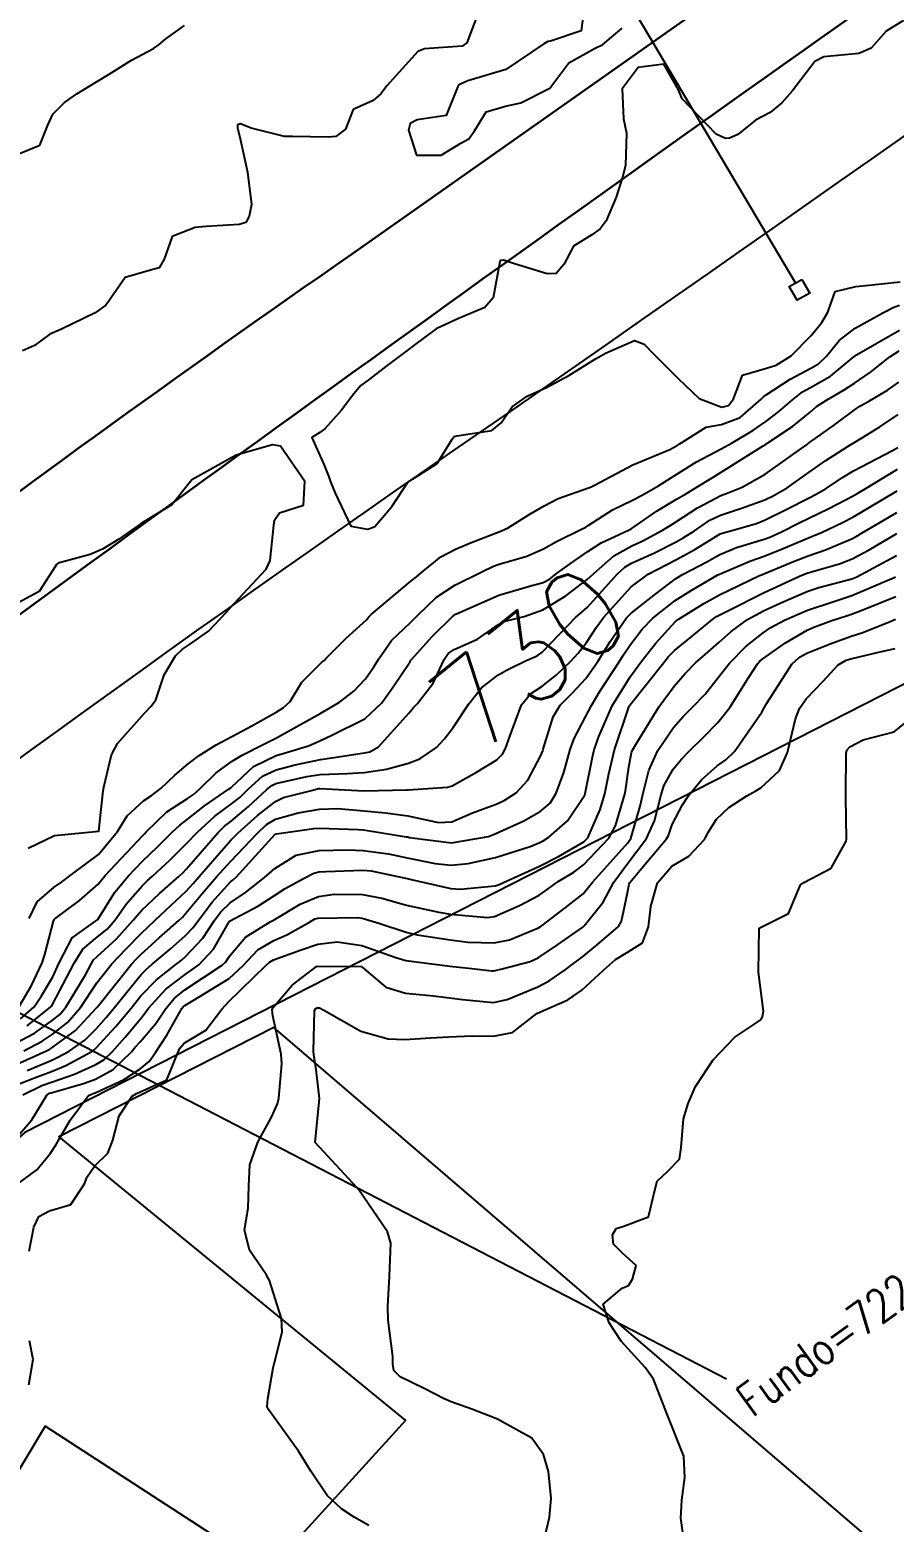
# Model space of a CAD drawing. Header units: metres. Extents: x 318500 to 325275, y 7408834 to 7428799.
# Drawn here: x 321190.3 to 321229.5, y 7415232.5 to 7415300.2 of the extents above; entities that cross this region are included whole.
import ezdxf
from ezdxf.enums import TextEntityAlignment as Align

# ---------------------------------------------------------------- set-up
doc = ezdxf.new("R2010")
doc.units = ezdxf.units.M
doc.header["$MEASUREMENT"] = 0
doc.linetypes.add('CONTINUO', pattern=[0])
for name, color, linetype in [('Cotas', 45, 'Continuous'), ('Curvas de Nivel 1m', 11, 'Continuous'), ('Curvas de Nivel 5m', 15, 'Continuous'), ('Divisas', 45, 'Continuous'), ('Edificações', 30, 'Continuous'), ('Linha Férrea', 20, 'Continuous'), ('Pórticos', 45, 'Continuous'), ('TEXTO', 45, 'Continuous'), ('Vias Primárias', 230, 'Continuous')]:
    doc.layers.add(name, color=color, linetype=linetype)
doc.styles.add('ROMANS', font='romans', dxfattribs={"height": 0.2})
doc.styles.add('Style-STANDARD', font='STANDARD.shx')

msp = doc.modelspace()

# ---------------------------------------------------------------- linework, layer by layer
at = {"layer": 'Curvas de Nivel 1m', "flags": 128}
for points, elevation in [([(321210.649, 7415300.91), (321210.155, 7415299.607), (321209.938, 7415299.446), (321208.231, 7415299.333), (321207.936, 7415299.207), (321206.524, 7415297.651), (321206.262, 7415297.308), (321205.91, 7415296.978), (321204.998, 7415296.579), (321204.653, 7415295.679), (321204.218, 7415295.352), (321203.884, 7415295.317), (321202.246, 7415295.345), (321201.885, 7415295.353), (321200.375, 7415295.733), (321199.893, 7415295.923), (321199.755, 7415295.879), (321199.758, 7415295.742), (321199.882, 7415295.188), (321200.207, 7415293.735), (321200.383, 7415292.27), (321200.282, 7415291.733), (321200.128, 7415291.444), (321199.834, 7415291.358), (321198.326, 7415291.27), (321197.832, 7415291.216), (321196.793, 7415290.813), (321196.424, 7415289.784), (321196.203, 7415289.387), (321195.802, 7415289.285), (321194.655, 7415288.949), (321193.867, 7415287.819), (321193.779, 7415287.702), (321193.297, 7415287.349), (321191.768, 7415286.614), (321191.241, 7415286.379), (321190.545, 7415285.862), (321190.006, 7415285.618)], 726), ([(321189.871, 7415294.578), (321190.786, 7415294.951), (321191.152, 7415295.857), (321191.381, 7415296.371), (321191.906, 7415296.9), (321192.47, 7415297.284), (321193.353, 7415297.829), (321193.924, 7415298.18), (321194.939, 7415298.814), (321195.936, 7415299.35), (321196.205, 7415299.52), (321196.497, 7415299.784), (321197.341, 7415300.384)], 726), ([(321190.295, 7415259.861), (321190.664, 7415260.615), (321191.432, 7415261.284), (321191.764, 7415261.516), (321192.212, 7415261.838), (321193.45, 7415262.774), (321194.315, 7415263.807), (321194.755, 7415264.517), (321195.481, 7415265.197), (321195.837, 7415265.434), (321196.284, 7415265.782), (321196.903, 7415266.372), (321197.507, 7415266.884), (321198.011, 7415267.264), (321198.786, 7415267.751), (321199.524, 7415268.141), (321200.401, 7415268.599), (321201.535, 7415269.247), (321201.825, 7415269.419), (321202.136, 7415269.704), (321202.663, 7415270.589), (321203.567, 7415271.482), (321203.681, 7415271.575), (321203.793, 7415271.687), (321204.674, 7415272.583), (321205.596, 7415273.42), (321205.71, 7415273.547), (321205.822, 7415273.657), (321207.615, 7415275.171), (321207.871, 7415275.373), (321208.17, 7415275.624), (321208.977, 7415276.27), (321209.635, 7415276.621), (321210.325, 7415276.914), (321211.648, 7415277.427), (321211.762, 7415277.465), (321211.998, 7415277.575), (321213.011, 7415278.208), (321213.666, 7415278.594), (321214.3, 7415278.915), (321215.678, 7415279.41), (321215.765, 7415279.442), (321215.948, 7415279.526), (321217.689, 7415280.448), (321219.366, 7415281.144), (321219.699, 7415281.331), (321219.786, 7415281.382), (321219.911, 7415281.468), (321221.009, 7415282.159), (321221.712, 7415282.278), (321222.556, 7415282.599), (321223.502, 7415283.423), (321223.616, 7415283.537), (321223.733, 7415283.629), (321224.812, 7415284.336), (321225.752, 7415284.834), (321226.107, 7415285.034), (321226.466, 7415285.383), (321227.046, 7415286.099), (321227.773, 7415286.656), (321229.019, 7415287.351), (321229.528, 7415287.6), (321229.785, 7415287.695)], 726), ([(321189.856, 7415255.865), (321190.403, 7415256.827), (321190.892, 7415257.855), (321191.013, 7415258.226), (321191.408, 7415259.747), (321191.439, 7415259.821), (321191.463, 7415259.849), (321192.58, 7415260.675), (321193.434, 7415261.426), (321193.612, 7415261.642), (321193.751, 7415261.815), (321195.458, 7415263.631), (321195.536, 7415263.712), (321195.61, 7415263.788), (321196.548, 7415264.705), (321197.483, 7415265.311), (321197.76, 7415265.492), (321198.06, 7415265.761), (321198.778, 7415266.474), (321199.509, 7415267.004), (321199.966, 7415267.281), (321200.821, 7415267.72), (321201.524, 7415268.064), (321202.577, 7415268.652), (321203.535, 7415269.184), (321204.374, 7415269.677), (321205.03, 7415270.185), (321205.556, 7415270.74), (321205.934, 7415271.285), (321206.155, 7415271.651), (321206.741, 7415272.484), (321207.595, 7415273.297), (321207.766, 7415273.46), (321207.924, 7415273.627), (321208.778, 7415274.449), (321209.614, 7415274.988), (321210.84, 7415275.592), (321211.36, 7415275.848), (321211.626, 7415275.949), (321212.881, 7415276.311), (321213.636, 7415276.642), (321214.218, 7415276.967), (321215.361, 7415277.533), (321215.554, 7415277.628), (321215.652, 7415277.697), (321216.765, 7415278.412), (321217.67, 7415278.845), (321218.102, 7415279.066), (321218.819, 7415279.483), (321219.686, 7415280.032), (321220.567, 7415280.586), (321221.697, 7415281.183), (321222.181, 7415281.443), (321223.123, 7415282.015), (321223.715, 7415282.423), (321224.283, 7415282.85), (321224.918, 7415283.402), (321225.374, 7415283.757), (321225.738, 7415283.954), (321226.652, 7415284.476), (321227.728, 7415285.37), (321227.746, 7415285.384), (321227.829, 7415285.437), (321229.772, 7415286.565)], 727), ([(321189.911, 7415255.305), (321190.526, 7415255.858), (321190.866, 7415256.354), (321191.374, 7415257.222), (321191.658, 7415257.846), (321192.256, 7415258.979), (321193.41, 7415259.816), (321194.187, 7415261.051), (321194.801, 7415261.8), (321195.447, 7415262.463), (321196.117, 7415263.12), (321196.785, 7415263.777), (321197.14, 7415264.098), (321197.469, 7415264.36), (321198.261, 7415264.975), (321199.375, 7415265.742), (321199.442, 7415265.789), (321199.491, 7415265.838), (321200.477, 7415266.754), (321201.513, 7415267.258), (321201.862, 7415267.36), (321202.975, 7415267.695), (321203.355, 7415267.858), (321203.523, 7415267.944), (321204.005, 7415268.163), (321205.533, 7415268.924), (321206.299, 7415269.649), (321206.811, 7415270.381), (321207.568, 7415271.502), (321207.62, 7415271.579), (321207.659, 7415271.629), (321208.559, 7415272.647), (321209.545, 7415273.611), (321209.576, 7415273.634), (321209.6, 7415273.652), (321209.682, 7415273.69), (321211.61, 7415274.54), (321212.996, 7415274.942), (321213.616, 7415275.113), (321213.899, 7415275.265), (321214.264, 7415275.544), (321215.052, 7415276.113), (321215.635, 7415276.516), (321216.254, 7415276.907), (321217.511, 7415277.502), (321217.608, 7415277.543), (321217.651, 7415277.575), (321218.781, 7415278.366), (321219.671, 7415278.899), (321220.034, 7415279.107), (321220.627, 7415279.461), (321221.278, 7415279.86), (321221.687, 7415280.115), (321223.589, 7415281.311), (321223.7, 7415281.38), (321223.761, 7415281.419), (321224.929, 7415282.184), (321225.722, 7415282.846), (321226.019, 7415283.093), (321226.473, 7415283.383), (321227.264, 7415283.848), (321227.742, 7415284.15), (321228.459, 7415284.65), (321229.34, 7415285.346), (321229.763, 7415285.626)], 728), ([(321190.214, 7415254.994), (321191.291, 7415255.851), (321191.322, 7415255.888), (321191.361, 7415255.956), (321192.342, 7415257.836), (321192.741, 7415258.478), (321193.398, 7415259.026), (321193.84, 7415259.377), (321194.197, 7415259.808), (321194.706, 7415260.516), (321195.433, 7415261.349), (321195.659, 7415261.566), (321195.901, 7415261.785), (321196.697, 7415262.528), (321197.455, 7415263.276), (321197.916, 7415263.763), (321198.723, 7415264.5), (321199.48, 7415265.062), (321199.86, 7415265.358), (321200.236, 7415265.729), (321200.893, 7415266.326), (321201.503, 7415266.61), (321202.372, 7415266.837), (321203.511, 7415267.083), (321204.033, 7415267.161), (321205.516, 7415267.374), (321205.747, 7415267.426), (321206.151, 7415267.651), (321207.536, 7415269.19), (321207.732, 7415269.434), (321207.915, 7415269.626), (321208.633, 7415270.54), (321209.126, 7415271.614), (321209.302, 7415271.884), (321209.577, 7415272.072), (321210.64, 7415272.539), (321211.594, 7415273.202), (321211.833, 7415273.34), (321212.758, 7415273.563), (321213.603, 7415273.863), (321214.645, 7415274.504), (321215.617, 7415275.245), (321215.914, 7415275.526), (321216.816, 7415276.328), (321217.639, 7415276.771), (321218.141, 7415276.994), (321219.028, 7415277.479), (321219.411, 7415277.717), (321219.656, 7415277.88), (321220.623, 7415278.503), (321221.674, 7415279.056), (321221.955, 7415279.167), (321222.644, 7415279.436), (321223.686, 7415280.022), (321225.599, 7415281.392), (321225.657, 7415281.434), (321225.701, 7415281.467), (321226.823, 7415282.269), (321227.723, 7415282.934), (321227.982, 7415283.111), (321228.415, 7415283.36), (321229.239, 7415283.846), (321229.743, 7415284.205)], 729), ([(321190.055, 7415253.863), (321190.89, 7415254.301), (321191.341, 7415254.591), (321192.044, 7415255.146), (321192.637, 7415255.831), (321193.371, 7415256.936), (321194.056, 7415257.81), (321194.705, 7415258.485), (321195.401, 7415259.202), (321195.702, 7415259.491), (321196.019, 7415259.784), (321196.736, 7415260.461), (321197.43, 7415261.11), (321197.746, 7415261.455), (321198.007, 7415261.761), (321199.457, 7415263.423), (321199.769, 7415263.735), (321200.656, 7415264.538), (321201.482, 7415265.177), (321201.845, 7415265.346), (321203.174, 7415265.693), (321203.427, 7415265.755), (321203.491, 7415265.76), (321205.49, 7415265.66), (321207.419, 7415265.704), (321207.491, 7415265.706), (321209.277, 7415265.828), (321209.494, 7415265.887), (321210.598, 7415266.5), (321211.512, 7415267.064), (321211.772, 7415267.321), (321211.91, 7415267.574), (321212.117, 7415268.162), (321212.634, 7415269.564), (321213.047, 7415270.058), (321213.553, 7415270.397), (321214.204, 7415270.9), (321214.866, 7415271.537), (321215.208, 7415271.901), (321215.583, 7415272.386), (321216.033, 7415273.084), (321216.346, 7415273.519), (321217.614, 7415274.911), (321218.374, 7415275.489), (321219.188, 7415275.915), (321219.63, 7415276.132), (321220.494, 7415276.604), (321221.648, 7415277.312), (321221.742, 7415277.355), (321222.06, 7415277.444), (321223.289, 7415277.792), (321223.658, 7415277.933), (321224.643, 7415278.427), (321225.674, 7415278.959), (321225.961, 7415279.102), (321226.452, 7415279.382), (321227.188, 7415279.872), (321227.688, 7415280.173), (321229.458, 7415281.104), (321229.699, 7415281.242)], 731), ([(321189.88, 7415253.306), (321191.083, 7415253.852), (321191.245, 7415253.937), (321191.332, 7415253.991), (321192.399, 7415254.779), (321193.36, 7415255.815), (321193.401, 7415255.86), (321194.949, 7415257.796), (321195.155, 7415258.022), (321195.387, 7415258.249), (321196.199, 7415258.981), (321197.085, 7415259.773), (321197.254, 7415259.93), (321197.415, 7415260.1), (321198.17, 7415261.017), (321198.798, 7415261.75), (321199.447, 7415262.469), (321200.637, 7415263.722), (321201.062, 7415264.121), (321201.47, 7415264.375), (321202.511, 7415264.663), (321203.477, 7415264.827), (321204.302, 7415264.853), (321205.476, 7415264.751), (321206.461, 7415264.659), (321207.473, 7415264.526), (321208.862, 7415264.223), (321209.47, 7415264.245), (321210.417, 7415264.654), (321211.482, 7415265.057), (321211.845, 7415265.214), (321212.397, 7415265.566), (321212.922, 7415266.136), (321213.516, 7415267.259), (321213.596, 7415267.472), (321213.619, 7415267.549), (321214.062, 7415269.017), (321214.383, 7415269.542), (321214.965, 7415270.119), (321215.558, 7415270.75), (321216.093, 7415271.522), (321216.66, 7415272.437), (321217.393, 7415273.503), (321217.602, 7415273.72), (321218.727, 7415274.599), (321219.618, 7415275.28), (321219.732, 7415275.356), (321219.934, 7415275.467), (321221.036, 7415276.049), (321221.634, 7415276.379), (321222.38, 7415276.698), (321223.645, 7415277.073), (321223.899, 7415277.163), (321224.427, 7415277.408), (321225.234, 7415277.818), (321225.66, 7415278.031), (321226.573, 7415278.474), (321227.675, 7415279.045), (321227.882, 7415279.162), (321228.214, 7415279.362), (321229.689, 7415280.249)], 732), ([(321190.206, 7415252.972), (321191.324, 7415253.44), (321191.606, 7415253.566), (321192.122, 7415253.838), (321192.824, 7415254.341), (321193.346, 7415254.862), (321193.79, 7415255.377), (321194.151, 7415255.808), (321195.375, 7415257.314), (321195.611, 7415257.554), (321195.88, 7415257.785), (321196.697, 7415258.47), (321197.4, 7415259.092), (321197.727, 7415259.443), (321197.961, 7415259.762), (321198.587, 7415260.588), (321199.437, 7415261.527), (321199.552, 7415261.624), (321199.685, 7415261.736), (321201.46, 7415263.692), (321201.528, 7415263.709), (321203.209, 7415263.947), (321203.464, 7415263.966), (321205.222, 7415263.905), (321205.463, 7415263.882), (321207.042, 7415263.636), (321207.402, 7415263.574), (321207.459, 7415263.565), (321207.547, 7415263.542), (321209.457, 7415263.296), (321211.143, 7415263.585), (321211.368, 7415263.675), (321211.462, 7415263.718), (321212.732, 7415264.3), (321213.478, 7415264.722), (321213.926, 7415265.103), (321214.203, 7415265.543), (321214.549, 7415266.495), (321214.841, 7415267.537), (321215.028, 7415268.032), (321215.535, 7415269.009), (321215.808, 7415269.526), (321216.177, 7415270.148), (321217.059, 7415271.508), (321217.259, 7415271.821), (321217.582, 7415272.298), (321218.099, 7415272.986), (321218.585, 7415273.485), (321219.608, 7415274.289), (321220.322, 7415274.754), (321221.539, 7415275.451), (321221.591, 7415275.479), (321221.621, 7415275.495), (321222.984, 7415276.076), (321223.633, 7415276.309), (321224.43, 7415276.617), (321225.646, 7415277.135), (321225.828, 7415277.207), (321226.238, 7415277.384), (321227.197, 7415277.834), (321227.661, 7415278.08), (321228.473, 7415278.553), (321229.679, 7415279.274)], 733), ([(321189.304, 7415252.146), (321190.541, 7415252.629), (321191.316, 7415252.923), (321191.97, 7415253.19), (321193.152, 7415253.823), (321193.255, 7415253.897), (321193.332, 7415253.971), (321194.214, 7415254.94), (321194.924, 7415255.797), (321195.366, 7415256.353), (321196.072, 7415257.084), (321196.956, 7415257.774), (321197.196, 7415257.959), (321197.385, 7415258.127), (321198.181, 7415258.976), (321198.701, 7415259.751), (321198.994, 7415260.168), (321199.422, 7415260.571), (321200.114, 7415261.045), (321200.975, 7415261.717), (321201.444, 7415262.135), (321202.42, 7415262.73), (321203.453, 7415262.955), (321204.755, 7415262.973), (321205.453, 7415262.943), (321206.6, 7415262.791), (321207.45, 7415262.621), (321208.712, 7415262.352), (321209.447, 7415262.286), (321210.215, 7415262.365), (321211.45, 7415262.63), (321213.033, 7415263.134), (321213.458, 7415263.312), (321213.615, 7415263.392), (321213.874, 7415263.546), (321214.714, 7415264.295), (321215.489, 7415265.437), (321215.518, 7415265.501), (321215.526, 7415265.529), (321215.852, 7415267.188), (321215.932, 7415267.524), (321216.134, 7415268.128), (321216.745, 7415269.512), (321217.56, 7415270.828), (321218.048, 7415271.493), (321218.718, 7415272.348), (321219.598, 7415273.318), (321219.677, 7415273.391), (321219.785, 7415273.468), (321220.905, 7415274.159), (321221.611, 7415274.544), (321223.433, 7415275.423), (321223.562, 7415275.48), (321223.621, 7415275.502), (321224.963, 7415276.067), (321225.634, 7415276.32), (321226.421, 7415276.599), (321227.646, 7415277.113), (321227.814, 7415277.201), (321228.092, 7415277.363), (321229.064, 7415277.943), (321229.664, 7415278.294)], 734), ([(321189.677, 7415249.866), (321190.428, 7415250.719), (321191.099, 7415251.852), (321191.22, 7415251.932), (321191.302, 7415251.958), (321192.763, 7415252.373), (321193.311, 7415252.575), (321194.11, 7415253.016), (321194.927, 7415253.796), (321195.109, 7415254.018), (321195.337, 7415254.269), (321196.041, 7415255.092), (321196.495, 7415255.779), (321196.889, 7415256.251), (321197.369, 7415256.622), (321199.063, 7415257.745), (321199.226, 7415257.899), (321199.386, 7415258.155), (321200.117, 7415259.011), (321201.239, 7415259.713), (321201.352, 7415259.77), (321201.411, 7415259.807), (321202.601, 7415260.52), (321203.428, 7415260.86), (321204.137, 7415260.972), (321205.429, 7415260.953), (321206.294, 7415260.78), (321207.423, 7415260.475), (321208.884, 7415260.149), (321209.417, 7415260.063), (321211.087, 7415259.913), (321211.416, 7415259.96), (321212.542, 7415260.445), (321213.431, 7415260.928), (321213.799, 7415261.182), (321214.302, 7415261.541), (321215.008, 7415261.971), (321215.448, 7415262.296), (321216.598, 7415263.513), (321216.904, 7415264.073), (321217.315, 7415265.503), (321217.346, 7415265.649), (321217.508, 7415266.724), (321217.622, 7415267.395), (321217.662, 7415267.498), (321217.867, 7415267.838), (321218.875, 7415269.48), (321219.554, 7415270.409), (321220.051, 7415270.977), (321220.523, 7415271.46), (321221.082, 7415271.951), (321221.584, 7415272.385), (321222.147, 7415272.887), (321222.891, 7415273.431), (321223.604, 7415273.822), (321224.389, 7415274.189), (321225.613, 7415274.71), (321226.122, 7415274.878), (321227.619, 7415275.281), (321227.84, 7415275.367), (321228.991, 7415275.988), (321229.635, 7415276.342)], 736), ([(321189.854, 7415247.864), (321190.652, 7415248.463), (321191.27, 7415249.209), (321191.52, 7415249.602), (321191.661, 7415249.844), (321192.168, 7415250.716), (321192.987, 7415251.825), (321193.198, 7415251.925), (321193.302, 7415251.955), (321194.577, 7415252.535), (321195.318, 7415253.02), (321195.739, 7415253.37), (321196.04, 7415253.783), (321196.547, 7415254.573), (321197.223, 7415255.771), (321197.282, 7415255.85), (321197.361, 7415255.912), (321197.743, 7415256.144), (321199.374, 7415257.135), (321200.016, 7415257.73), (321200.678, 7415258.433), (321201.397, 7415258.869), (321201.982, 7415259.123), (321203.021, 7415259.694), (321203.264, 7415259.84), (321203.413, 7415259.882), (321205.175, 7415259.902), (321205.413, 7415259.874), (321206.163, 7415259.649), (321207.404, 7415259.241), (321207.901, 7415259.127), (321209.399, 7415258.887), (321210.208, 7415258.788), (321211.398, 7415258.752), (321212.082, 7415258.887), (321213.408, 7415259.436), (321213.48, 7415259.478), (321213.576, 7415259.548), (321214.619, 7415260.341), (321215.432, 7415260.989), (321215.679, 7415261.284), (321215.862, 7415261.524), (321217.458, 7415263.289), (321217.592, 7415263.498), (321218.017, 7415264.957), (321218.134, 7415265.49), (321218.409, 7415266.584), (321218.823, 7415267.48), (321219.531, 7415268.533), (321219.966, 7415269.036), (321220.405, 7415269.461), (321220.966, 7415270.038), (321221.56, 7415270.792), (321222.064, 7415271.443), (321222.811, 7415272.202), (321223.591, 7415272.828), (321223.94, 7415273.07), (321224.559, 7415273.406), (321225.605, 7415273.852), (321226.754, 7415274.233), (321227.612, 7415274.52), (321229.532, 7415275.341), (321229.59, 7415275.371)], 737), ([(321190.299, 7415244.769), (321190.514, 7415245.857), (321190.738, 7415246.344), (321191.231, 7415246.594), (321192.189, 7415246.882), (321192.81, 7415247.827), (321192.938, 7415248.141), (321193.262, 7415248.625), (321193.866, 7415249.216), (321194.098, 7415249.808), (321194.391, 7415250.903), (321194.978, 7415251.795), (321195.167, 7415251.927), (321195.303, 7415251.981), (321196.541, 7415252.548), (321197.045, 7415253.773), (321197.129, 7415253.976), (321197.336, 7415254.198), (321198.31, 7415254.791), (321199.042, 7415255.745), (321199.364, 7415256.098), (321201.026, 7415257.715), (321201.207, 7415257.888), (321201.384, 7415257.99), (321202.645, 7415258.443), (321203.395, 7415258.701), (321204.265, 7415258.809), (321205.395, 7415258.644), (321206.939, 7415258.085), (321207.385, 7415257.949), (321209.276, 7415257.717), (321209.381, 7415257.705), (321210.387, 7415257.595), (321211.284, 7415257.486), (321211.379, 7415257.492), (321211.749, 7415257.574), (321213.023, 7415257.918), (321213.388, 7415258.076), (321214.269, 7415258.669), (321215.409, 7415259.476), (321215.439, 7415259.5), (321215.472, 7415259.529), (321216.334, 7415260.609), (321216.825, 7415261.509), (321217.449, 7415262.371), (321218.307, 7415263.487), (321218.663, 7415264.291), (321218.965, 7415265.478), (321219.095, 7415265.877), (321219.507, 7415266.632), (321219.883, 7415267.098), (321220.239, 7415267.463), (321220.887, 7415268.096), (321221.533, 7415268.755), (321222.076, 7415269.442), (321222.947, 7415270.815), (321223.336, 7415271.424), (321223.45, 7415271.544), (321223.573, 7415271.648), (321224.614, 7415272.376), (321225.593, 7415272.944), (321225.9, 7415273.083), (321226.704, 7415273.379), (321227.376, 7415273.598), (321227.603, 7415273.675), (321228.118, 7415273.876), (321229.611, 7415274.47)], 738), ([(321205.708, 7415232.312), (321205.05, 7415232.698), (321204.464, 7415233.078), (321203.826, 7415233.679), (321203.076, 7415234.787), (321202.516, 7415235.696), (321201.119, 7415237.643), (321201.092, 7415237.71), (321201.123, 7415238.058), (321201.37, 7415239.475), (321201.425, 7415239.707), (321201.774, 7415241.09), (321201.749, 7415241.704), (321201.196, 7415243.438), (321201.05, 7415243.712), (321200.294, 7415244.807), (321200.071, 7415245.727), (321200.239, 7415246.721), (321200.259, 7415247.725), (321200.306, 7415248.683), (321200.678, 7415249.719), (321201.291, 7415250.854), (321201.56, 7415251.445), (321201.622, 7415251.707), (321201.759, 7415253.27), (321201.725, 7415253.706), (321201.356, 7415255.45), (321201.321, 7415255.711), (321201.361, 7415255.81), (321202.238, 7415256.835), (321203.338, 7415257.69), (321203.366, 7415257.704), (321205.359, 7415257.681), (321205.38, 7415257.678), (321205.413, 7415257.66), (321206.474, 7415256.747), (321207.368, 7415256.475), (321208.638, 7415256.347), (321209.367, 7415256.262), (321209.951, 7415256.187), (321211.365, 7415256.053), (321211.979, 7415256.183), (321213.372, 7415256.764), (321213.89, 7415257.03), (321214.62, 7415257.538), (321215.056, 7415257.862), (321215.389, 7415258.11), (321216.166, 7415258.751), (321217.029, 7415259.506), (321217.173, 7415259.745), (321217.432, 7415260.944), (321217.518, 7415261.42), (321217.552, 7415261.498), (321217.998, 7415262.044), (321219.211, 7415263.474), (321219.301, 7415263.634), (321219.47, 7415264.121), (321219.933, 7415265.016), (321220.222, 7415265.463), (321220.8, 7415266.158), (321221.51, 7415266.789), (321221.897, 7415267.062), (321222.299, 7415267.438), (321223.538, 7415269.222), (321223.643, 7415269.418), (321223.763, 7415269.636), (321224.901, 7415271.4), (321225.249, 7415271.721), (321225.578, 7415271.9), (321226.63, 7415272.334), (321227.59, 7415272.672), (321228.109, 7415272.846), (321229.354, 7415273.344), (321229.601, 7415273.444)], 739), ([(321220.031, 7415231.46), (321219.864, 7415232.65), (321219.911, 7415233.461), (321220.042, 7415234.493), (321220.002, 7415235.461), (321219.256, 7415237.33), (321219.191, 7415237.469), (321219.122, 7415237.67), (321218.613, 7415238.956), (321218.245, 7415239.483), (321217.158, 7415240.686), (321216.605, 7415241.508), (321216.335, 7415242.361), (321217.194, 7415243.09), (321217.483, 7415243.208), (321217.666, 7415243.493), (321217.838, 7415244.122), (321217.212, 7415244.669), (321216.799, 7415245.09), (321216.76, 7415245.507), (321216.932, 7415245.797), (321217.226, 7415245.886), (321218.396, 7415246.319), (321218.665, 7415247.479), (321218.79, 7415247.944), (321219.264, 7415248.395), (321219.802, 7415248.934), (321219.87, 7415249.464), (321219.987, 7415250.769), (321220.192, 7415251.461), (321220.524, 7415252.246), (321221.33, 7415253.45), (321222.31, 7415254.471), (321223.356, 7415255.17), (321223.504, 7415255.272), (321223.569, 7415255.417), (321223.608, 7415255.661), (321223.38, 7415257.42), (321223.41, 7415259.42), (321224.739, 7415260.082), (321225.285, 7415261.392), (321225.441, 7415261.498), (321226.677, 7415262.148), (321227.357, 7415263.371), (321227.367, 7415263.465), (321227.344, 7415265.371), (321227.344, 7415265.519), (321227.359, 7415267.372), (321227.394, 7415267.499), (321227.523, 7415267.647), (321228.136, 7415267.97), (321229.53, 7415268.334), (321230.739, 7415269.322)], 741), ([(321190.293, 7415238.693), (321190.486, 7415239.857), (321190.32, 7415240.691)], 738)]:
    msp.add_lwpolyline(points, dxfattribs=dict(at, elevation=elevation))
at = {"layer": 'Curvas de Nivel 5m', "flags": 128}
for points, elevation in [([(321215.524, 7415301.534), (321215.338, 7415300.147), (321213.942, 7415299.682), (321213.833, 7415299.66), (321213.647, 7415299.554), (321211.928, 7415298.384), (321210.193, 7415297.877), (321209.921, 7415297.759), (321209.825, 7415297.707), (321209.744, 7415297.612), (321209.218, 7415296.299), (321207.897, 7415296.103), (321207.586, 7415295.943), (321207.501, 7415295.636), (321207.873, 7415294.499), (321208.993, 7415294.499), (321209.882, 7415295.053), (321210.248, 7415295.241), (321210.505, 7415295.601), (321211.03, 7415296.466), (321211.907, 7415296.733), (321212.602, 7415296.877), (321213.92, 7415297.55), (321214.784, 7415298.689), (321215.938, 7415299.336), (321216.316, 7415299.524), (321217.203, 7415300.259)], 725), ([(321229.959, 7415300.608), (321229.166, 7415300.137), (321228.49, 7415299.362), (321227.938, 7415299.122), (321226.351, 7415298.97), (321225.934, 7415298.756), (321224.913, 7415297.405), (321224.444, 7415296.88), (321223.905, 7415296.438), (321223.24, 7415296.09), (321222.443, 7415295.442), (321222.06, 7415295.275), (321221.887, 7415295.263), (321221.457, 7415295.454), (321219.914, 7415297.061), (321219.76, 7415297.472), (321219.089, 7415298.64), (321217.93, 7415298.476), (321217.205, 7415297.511), (321217.259, 7415296.15), (321217.403, 7415295.507), (321217.349, 7415294.027), (321217.21, 7415293.51), (321216.928, 7415292.591), (321216.481, 7415291.52), (321216.204, 7415291.154), (321215.83, 7415290.886), (321214.994, 7415290.367), (321214.556, 7415289.543), (321214.212, 7415289.138), (321213.803, 7415289.115), (321212.323, 7415289.572), (321211.812, 7415289.738), (321211.673, 7415289.721), (321211.628, 7415289.583), (321211.347, 7415288.026), (321210.972, 7415287.592), (321209.775, 7415287.097), (321208.768, 7415286.622), (321207.762, 7415285.876), (321207.452, 7415285.635), (321206.483, 7415284.915), (321205.74, 7415284.338), (321205.353, 7415284.049), (321205.031, 7415283.67), (321204.462, 7415282.936), (321203.706, 7415282.077), (321203.48, 7415281.916), (321203.116, 7415281.696), (321203.687, 7415280.44), (321203.895, 7415279.9), (321203.976, 7415279.686), (321204.185, 7415279.17), (321204.894, 7415277.671), (321205.648, 7415277.531), (321205.752, 7415277.555), (321205.988, 7415277.655), (321206.754, 7415278.553), (321207.459, 7415279.633), (321207.682, 7415279.799), (321208.801, 7415280.507), (321209.486, 7415281.612), (321209.584, 7415281.729), (321209.702, 7415281.759), (321211.282, 7415282.011), (321211.712, 7415282.351), (321212.209, 7415283.087), (321212.883, 7415283.563), (321213.472, 7415283.816), (321213.736, 7415283.942), (321214.773, 7415284.511), (321215.754, 7415285.105), (321216.014, 7415285.269), (321216.441, 7415285.52), (321217.766, 7415286.094), (321218.194, 7415285.923), (321218.627, 7415285.487), (321219.744, 7415284.373), (321220.697, 7415283.46), (321221.724, 7415283.067), (321222.029, 7415283.142), (321222.243, 7415283.442), (321222.661, 7415284.522), (321223.751, 7415284.84), (321224.189, 7415284.978), (321224.867, 7415285.403), (321225.769, 7415286.312), (321226.252, 7415286.908), (321226.525, 7415287.383), (321226.856, 7415288.318), (321227.798, 7415288.538), (321228.543, 7415288.615), (321229.801, 7415288.756)], 725), ([(321189.332, 7415254.019), (321190.538, 7415254.662), (321191.351, 7415255.229), (321191.687, 7415255.513), (321191.969, 7415255.841), (321192.851, 7415257.304), (321193.128, 7415257.824), (321193.225, 7415257.98), (321193.385, 7415258.133), (321194.265, 7415258.939), (321195.042, 7415259.796), (321195.206, 7415260.001), (321195.417, 7415260.242), (321196.209, 7415261.001), (321197.094, 7415261.773), (321197.278, 7415261.935), (321197.443, 7415262.111), (321198.855, 7415263.749), (321199.163, 7415264.046), (321199.468, 7415264.284), (321200.257, 7415264.95), (321201.086, 7415265.716), (321201.303, 7415265.902), (321201.494, 7415265.987), (321202.894, 7415266.301), (321203.501, 7415266.391), (321204.729, 7415266.444), (321205.502, 7415266.488), (321206.507, 7415266.643), (321207.509, 7415266.914), (321208.026, 7415267.111), (321208.776, 7415267.617), (321209.132, 7415268.006), (321209.529, 7415268.524), (321210.252, 7415269.599), (321210.815, 7415270.327), (321211.56, 7415270.9), (321211.986, 7415271.152), (321212.821, 7415271.561), (321213.344, 7415271.783), (321213.576, 7415271.948), (321214.361, 7415272.769), (321215.093, 7415273.535), (321215.368, 7415273.766), (321215.605, 7415273.983), (321216.98, 7415275.51), (321217.319, 7415275.81), (321217.627, 7415275.985), (321218.66, 7415276.459), (321219.642, 7415276.957), (321219.973, 7415277.139), (321220.473, 7415277.462), (321221.18, 7415277.932), (321221.661, 7415278.166), (321222.615, 7415278.486), (321223.672, 7415278.866), (321224.049, 7415279.039), (321224.677, 7415279.405), (321225.687, 7415280.113), (321226.434, 7415280.642), (321227.576, 7415281.371), (321227.65, 7415281.421), (321227.701, 7415281.455), (321228.884, 7415282.181), (321229.721, 7415282.739)], 730), ([(321190.261, 7415263.053), (321191.458, 7415263.632), (321193.46, 7415263.82), (321193.656, 7415265.649), (321193.683, 7415265.817), (321194.032, 7415267.293), (321194.311, 7415267.808), (321195.534, 7415269.187), (321195.829, 7415269.495), (321196.053, 7415269.785), (321196.425, 7415270.913), (321196.946, 7415271.776), (321197.264, 7415272.084), (321197.578, 7415272.304), (321198.438, 7415272.907), (321199.241, 7415273.745), (321199.604, 7415274.158), (321201.052, 7415275.719), (321201.232, 7415276.11), (321201.395, 7415277.714), (321201.424, 7415277.942), (321201.658, 7415278.271), (321202.746, 7415278.617), (321202.806, 7415279.699), (321201.696, 7415281.296), (321201.346, 7415281.365), (321199.691, 7415280.888), (321197.68, 7415279.77), (321196.788, 7415278.654), (321195.652, 7415277.95), (321195.546, 7415277.898), (321195.384, 7415277.794), (321194.367, 7415277.081), (321193.632, 7415276.62), (321193.076, 7415276.38), (321191.622, 7415275.983), (321191.544, 7415275.928), (321191.5, 7415275.851), (321190.761, 7415274.706), (321189.602, 7415274.08)], 725), ([(321190.009, 7415251.863), (321190.878, 7415252.282), (321191.309, 7415252.431), (321192.353, 7415252.795), (321193.321, 7415253.234), (321193.684, 7415253.456), (321194.071, 7415253.809), (321194.657, 7415254.483), (321195.353, 7415255.316), (321195.56, 7415255.584), (321195.713, 7415255.786), (321196.498, 7415256.65), (321197.376, 7415257.328), (321197.992, 7415257.761), (321198.667, 7415258.475), (321199.395, 7415259.74), (321200.706, 7415260.435), (321201.428, 7415260.913), (321201.915, 7415261.223), (321202.776, 7415261.697), (321203.209, 7415261.926), (321203.443, 7415261.981), (321203.755, 7415261.997), (321205.444, 7415262.057), (321205.812, 7415262.022), (321207.44, 7415261.672), (321207.631, 7415261.628), (321209.434, 7415261.226), (321209.845, 7415261.192), (321211.436, 7415261.345), (321211.617, 7415261.398), (321211.984, 7415261.572), (321213.447, 7415262.23), (321214.319, 7415262.674), (321215.458, 7415263.336), (321215.638, 7415263.527), (321216.195, 7415264.804), (321216.407, 7415265.516), (321216.59, 7415266.428), (321216.844, 7415267.51), (321217.496, 7415269.457), (321217.517, 7415269.5), (321217.541, 7415269.539), (321219.082, 7415271.477), (321219.302, 7415271.747), (321219.578, 7415272.028), (321220.371, 7415272.679), (321221.316, 7415273.453), (321221.483, 7415273.569), (321221.602, 7415273.633), (321221.989, 7415273.829), (321223.612, 7415274.64), (321225.235, 7415275.396), (321225.502, 7415275.511), (321225.622, 7415275.553), (321227.052, 7415275.952), (321227.632, 7415276.186), (321228.399, 7415276.598), (321229.65, 7415277.327)], 735), ([(321213.637, 7415231.544), (321213.902, 7415232.691), (321213.981, 7415233.541), (321213.857, 7415234.763), (321213.637, 7415235.545), (321213.101, 7415236.283), (321211.543, 7415237.144), (321211.116, 7415237.311), (321210.382, 7415237.591), (321209.441, 7415237.923), (321209.125, 7415238.063), (321208.215, 7415238.533), (321207.134, 7415239.069), (321206.846, 7415239.343), (321206.804, 7415239.635), (321206.793, 7415239.988), (321206.579, 7415241.639), (321206.564, 7415242.254), (321206.642, 7415243.638), (321206.703, 7415245.125), (321206.56, 7415245.64), (321205.248, 7415247.553), (321205.165, 7415247.661), (321203.28, 7415249.69), (321203.472, 7415251.687), (321203.32, 7415253.007), (321203.207, 7415253.691), (321203.196, 7415253.828), (321203.251, 7415255.691), (321203.288, 7415255.763), (321203.361, 7415255.806), (321203.475, 7415255.802), (321203.704, 7415255.685), (321205.346, 7415254.755), (321206.582, 7415254.401), (321207.341, 7415254.375), (321208.514, 7415254.447), (321209.343, 7415254.488), (321210.401, 7415254.538), (321211.344, 7415254.527), (321212.218, 7415254.696), (321213.325, 7415255.551), (321213.36, 7415255.571), (321214.736, 7415256.167), (321215.371, 7415256.604), (321216.358, 7415257.515), (321216.9, 7415257.995), (321217.392, 7415258.297), (321218.127, 7415258.761), (321218.398, 7415259.485), (321218.503, 7415260.405), (321218.808, 7415261.479), (321219.448, 7415262.23), (321220.217, 7415262.698), (321220.926, 7415263.455), (321221.116, 7415263.802), (321221.474, 7415264.367), (321222.031, 7415264.893), (321222.858, 7415265.429), (321223.266, 7415265.65), (321223.495, 7415265.786), (321224.337, 7415266.578), (321224.693, 7415267.402), (321225.058, 7415268.92), (321225.245, 7415269.394), (321225.547, 7415269.838), (321226.311, 7415270.63), (321226.994, 7415271.376), (321227.358, 7415271.587), (321227.574, 7415271.652), (321228.956, 7415271.973), (321229.582, 7415272.114)], 740)]:
    msp.add_lwpolyline(points, dxfattribs=dict(at, elevation=elevation))
at = {"layer": 'Divisas'}
msp.add_lwpolyline([(321291.663, 7415307.059), (321276.023, 7415295.027), (321259.403, 7415285.505), (321190.099, 7415250.151), (321183.335, 7415244.215), (321186.286, 7415240.852), (321186.73, 7415240.346), (321170.899, 7415229.553), (321166.952, 7415231.524), (321119.323, 7415191.484), (321073.304, 7415148.652)], dxfattribs=at)
at = {"layer": 'Edificações'}
msp.add_lwpolyline([(321236.92, 7415224.413), (321201.4, 7415254.918), (321191.641, 7415249.948), (321207.377, 7415237.088), (321201.152, 7415230.249), (321191.028, 7415236.824), (321189.236, 7415233.817)], dxfattribs=at)
at = {"layer": 'Linha Férrea'}
for points in [[(321798.977, 7416497.536), (321750.599, 7416346.471), (321714.585, 7416233.702, -0.00337), (321686.791, 7416141.753, -0.016343), (321644.521, 7416022.174), (321593.154, 7415895.005), (321566.159, 7415829.006), (321499.473, 7415659.974), (321478.309, 7415606.627, -0.011032), (321468.493, 7415582.403, -0.032105), (321431.572, 7415506.426, -0.070178), (321348.303, 7415399.171, -0.037465), (321276.001, 7415340.1), (321204.932, 7415290.006, 0.010464), (321181.808, 7415273.236, 0.025562), (321124.039, 7415226.537, 0.050883), (321044.532, 7415137.193, 0.026975), (320996.914, 7415059.892), (320959.848, 7414991.078)], [(321801.996, 7416472.124, -0.01056), (321778.562, 7416402.785, 0.003825), (321753.427, 7416335.229, 0.009891), (321731.998, 7416274.984), (321714.19, 7416219.513, -0.023962), (321655.044, 7416039.283), (321642.82, 7416007.304), (321613.083, 7415933.23), (321568.988, 7415825.437), (321540.974, 7415754.447), (321517.665, 7415694.407), (321499.441, 7415649.202), (321470.312, 7415575.877, -0.021199), (321451.089, 7415534.053, -0.062911), (321383.346, 7415430.521, -0.034735), (321333.565, 7415379.837, -0.029004), (321269.949, 7415330.444), (321232.205, 7415304.051, 0.005656), (321177.936, 7415264.887, 0.018731), (321134.029, 7415229.838, 0.055667), (321051.084, 7415139.412, 0.029861), (321000.142, 7415057.355), (320958.652, 7414980.458)], [(320790.487, 7414769.154, 0.066549), (320858.601, 7414826.486, 0.071744), (320946.357, 7414945.112, -0.001019), (320986.5, 7415020.762), (321017.589, 7415076.939, -0.085141), (321132.031, 7415221.308, -0.027227), (321212.14, 7415282.871, 0.004692), (321306.83, 7415350.197, 0.102409), (321443.102, 7415506.847, 0.035266), (321491.354, 7415614.347, 0.015223), (321522.063, 7415693.461)], [(320633.316, 7414629.253), (320777.065, 7414757.123, 0.012969), (320847.83, 7414823.299, 0.045223), (320913.238, 7414901.784, 0.028396), (320958.652, 7414980.458), (321000.142, 7415057.355, -0.029861), (321051.084, 7415139.412, -0.055667), (321134.029, 7415229.838, -0.018731), (321177.936, 7415264.887, -0.005656), (321232.205, 7415304.051), (321269.949, 7415330.444, 0.029004), (321333.565, 7415379.837, 0.034735), (321383.346, 7415430.521, 0.062911), (321451.089, 7415534.053, 0.021199), (321470.312, 7415575.877), (321499.441, 7415649.202)], [(320223.393, 7414139.109, -0.076005), (320320.437, 7414311.999, -0.027328), (320414.072, 7414419.908, -0.009752), (320494.139, 7414502.312), (320539.581, 7414547.559, -0.011191), (320630.307, 7414631.794), (320756.595, 7414744.298), (320803.261, 7414786.663, 0.019521), (320844.172, 7414825.776, 0.046857), (320912.063, 7414907.564, 0.028693), (320959.442, 7414990.445), (320996.914, 7415059.892, -0.026975), (321044.532, 7415137.193, -0.050883), (321124.039, 7415226.537, -0.025562), (321181.808, 7415273.236, -0.010464), (321204.932, 7415290.006), (321276.001, 7415340.1, 0.037465), (321348.303, 7415399.171, 0.070178), (321431.572, 7415506.426, 0.032105), (321468.493, 7415582.403, 0.011032), (321478.309, 7415606.627)]]:
    msp.add_lwpolyline(points, format="xyb", dxfattribs=at)
at = {"layer": 'Pórticos'}
msp.add_lwpolyline([(321225.066, 7415288.703), (321217.882, 7415300.826)], dxfattribs=at)
msp.add_lwpolyline([(321225.354, 7415288.865), (321225.706, 7415288.24), (321225.13, 7415287.917), (321224.779, 7415288.541)], close=True, dxfattribs=at)
at = {"layer": 'TEXTO', "linetype": 'CONTINUO'}
msp.add_polyline3d([(321221.928, 7415238.959, 0), (321184.641, 7415258.253, 0)], dxfattribs=at)
at = {"layer": 'Vias Primárias'}
msp.add_lwpolyline([(321109.374, 7414841.125, 0), (321121.447, 7414845.471, -0.165445)], format="xyb", dxfattribs=at)

# ---------------------------------------------------------------- texts
at = {"layer": 'Cotas', "style": 'Style-STANDARD'}
msp.add_text('730', height=4, rotation=39.21584, dxfattribs=at).set_placement((321212.981, 7415271.705, 730), align=Align.MIDDLE_CENTER)
at = {"layer": 'TEXTO', "style": 'ROMANS', "width": 0.8}
msp.add_text('Fundo=722,518 (SEÇÃO MONTANTE)', height=1.5, rotation=36, dxfattribs=at).set_placement((321223.109, 7415237.184))

doc.saveas('drawing.dxf')
